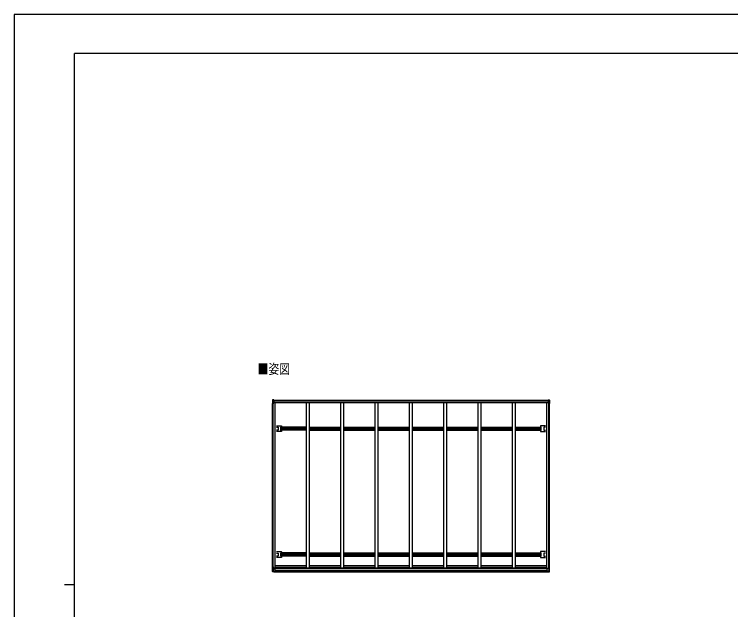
# Model space of a CAD drawing. Units: millimetres, scale not verified. Extents: x -14718 to 14718, y -10395 to 10395.
# Drawn here: x -14718 to -2201, y 0 to 10395 of the extents above; entities that cross this region are included whole.
import ezdxf
from ezdxf.enums import TextEntityAlignment as Align

# ---------------------------------------------------------------- set-up
doc = ezdxf.new("R2010")
doc.units = ezdxf.units.MM
doc.header["$LTSCALE"] = 50
for name, color, linetype in [('0-2_USER1', 3, 'Continuous'), ('0-4_YKK_13', 4, 'Continuous'), ('0-5_YKK_A1', 4, 'Continuous'), ('0-7_YKK_ZWAK', 7, 'Continuous')]:
    doc.layers.add(name, color=color, linetype=linetype)
doc.styles.add('ＭＳ ゴシック', font='')
doc.styles.get('ＭＳ ゴシック').set_extended_font_data('MS Gothic')

msp = doc.modelspace()

# ---------------------------------------------------------------- linework, layer by layer
at = {"layer": '0-4_YKK_13'}
for p, q in [((-10207.81, 3657.41), (-10207.81, 3599.55)), ((-10207.4, 3655.69), (-10207.4, 3598.22)), ((-10182.93, 3662.27), (-10201.98, 3661.23)), ((-10182.93, 3660.54), (-10201.63, 3659.59)), ((-10182.93, 3662.26), (-10182.93, 3661.13)), ((-10182.93, 3654.64), (-10182.93, 3661.13)), ((-10182.93, 3660.43), (-10182.93, 3660.54)), ((-10182.93, 3651.03), (-10182.93, 3660.43)), ((-10182.93, 3651.03), (-10182.93, 3649.39)), ((-10182.93, 3649.6), (-10182.93, 3649.39)), ((-10182.93, 3649.39), (-10182.93, 3614.61)), ((-5388.93, 3662.27), (-5369.88, 3661.23)), ((-5388.93, 3662.26), (-5388.93, 3661.13)), ((-5388.93, 3654.64), (-5388.93, 3661.13)), ((-5388.93, 3660.54), (-5370.23, 3659.59)), ((-5388.93, 3660.43), (-5388.93, 3660.54)), ((-5388.93, 3651.03), (-5388.93, 3660.43)), ((-5388.93, 3651.03), (-5388.93, 3649.39)), ((-5388.93, 3649.6), (-5388.93, 3649.39)), ((-5388.93, 3649.39), (-5388.93, 3614.61)), ((-5364.46, 3655.69), (-5364.46, 3598.22)), ((-5364.05, 3657.41), (-5364.05, 3599.55)), ((-10196.76, 3613.94), (-10196.76, 3603.76)), ((-5375.1, 3613.94), (-5375.1, 3603.76)), ((-10133.93, 3209.73), (-10047.98, 3209.73)), ((-10133.93, 3185.28), (-10107.98, 3185.28)), ((-10107.98, 3133.28), (-10133.93, 3133.28)), ((-10106.98, 3184.28), (-10106.98, 3134.28)), ((-10060.48, 3129.58), (-10060.48, 3188.98)), ((-10059.48, 3189.98), (-10048.56, 3189.98)), ((-10047.57, 3190.04), (-10048.6, 3189.01)), ((-10048.6, 3129.56), (-10047.57, 3128.53)), ((-10046.98, 3208.73), (-10046.98, 3188.62)), ((-10046.98, 3129.94), (-10046.98, 3109.83)), ((-5524.88, 3208.73), (-5524.88, 3188.62)), ((-5524.88, 3129.94), (-5524.88, 3109.83)), ((-5524.3, 3190.04), (-5523.26, 3189.01)), ((-5523.26, 3129.56), (-5524.3, 3128.53)), ((-5437.93, 3209.73), (-5523.88, 3209.73)), ((-5512.38, 3189.98), (-5523.3, 3189.98)), ((-5511.38, 3129.58), (-5511.38, 3188.98)), ((-5464.88, 3184.28), (-5464.88, 3134.28)), ((-5437.93, 3185.28), (-5463.88, 3185.28)), ((-5463.88, 3133.28), (-5437.93, 3133.28)), ((-10047.98, 3108.83), (-10133.93, 3108.83)), ((-10048.56, 3128.58), (-10059.48, 3128.58)), ((-5523.88, 3108.83), (-5437.93, 3108.83)), ((-5523.3, 3128.58), (-5512.38, 3128.58)), ((-10133.93, 1012.91), (-10047.98, 1012.91)), ((-10046.98, 1011.91), (-10046.98, 991.8)), ((-5524.88, 1011.91), (-5524.88, 991.8)), ((-5437.93, 1012.91), (-5523.88, 1012.91)), ((-10133.93, 988.46), (-10107.98, 988.46)), ((-10107.98, 936.46), (-10133.93, 936.46)), ((-10047.98, 912.01), (-10133.93, 912.01)), ((-10106.98, 987.46), (-10106.98, 937.46)), ((-10060.48, 932.76), (-10060.48, 992.16)), ((-10059.48, 993.16), (-10048.56, 993.16)), ((-10048.56, 931.76), (-10059.48, 931.76)), ((-10047.57, 993.22), (-10048.6, 992.19)), ((-10048.6, 932.74), (-10047.57, 931.71)), ((-10046.98, 933.12), (-10046.98, 913.01)), ((-5524.88, 933.12), (-5524.88, 913.01)), ((-5524.3, 993.22), (-5523.26, 992.19)), ((-5523.26, 932.74), (-5524.3, 931.71)), ((-5523.88, 912.01), (-5437.93, 912.01)), ((-5512.38, 993.16), (-5523.3, 993.16)), ((-5523.3, 931.76), (-5512.38, 931.76)), ((-5511.38, 932.76), (-5511.38, 992.16)), ((-5464.88, 987.46), (-5464.88, 937.46)), ((-5437.93, 988.46), (-5463.88, 988.46)), ((-5463.88, 936.46), (-5437.93, 936.46)), ((-10207.81, 666.1), (-10207.81, 758.88)), ((-10207.4, 665.17), (-10207.4, 757.55)), ((-10204.93, 758.76), (-10206.75, 758.79)), ((-10206.35, 757.64), (-10204.93, 757.66)), ((-10204.93, 759.04), (-10205.99, 758.91)), ((-10205.78, 758.88), (-10204.93, 758.87)), ((-10204.93, 757.55), (-10205.5, 757.54)), ((-10198.3, 756.15), (-10196.91, 756.14)), ((-10197.13, 756.04), (-10196.91, 756.14)), ((-10196.91, 751.16), (-10196.91, 756.14)), ((-5373.56, 756.15), (-5374.95, 756.14)), ((-5374.73, 756.04), (-5374.95, 756.14)), ((-5374.95, 751.16), (-5374.95, 756.14)), ((-5366.93, 759.04), (-5365.87, 758.91)), ((-5366.08, 758.88), (-5366.93, 758.87)), ((-5366.93, 758.76), (-5365.11, 758.79)), ((-5365.51, 757.64), (-5366.93, 757.66)), ((-5366.93, 757.55), (-5366.36, 757.54)), ((-5364.46, 665.17), (-5364.46, 757.55)), ((-5364.05, 666.1), (-5364.05, 758.88)), ((-10204.72, 661.5), (-10204.73, 661.5)), ((-10182.93, 660.31), (-10201.63, 661.3)), ((-10196.88, 673.39), (-10197.13, 673.29)), ((-10197.13, 673.29), (-10182.93, 672.49)), ((-10196.76, 673.44), (-10196.88, 673.39)), ((-10196.76, 749.33), (-10196.76, 673.44)), ((-10196.76, 712.81), (-10161.93, 712.84)), ((-10194.74, 673.29), (-10185.93, 672.83)), ((-10185.93, 672.89), (-10185.93, 672.83)), ((-10185.93, 672.76), (-10185.93, 672.83)), ((-10182.93, 672.6), (-10185.93, 672.76)), ((-10182.93, 672.6), (-10182.93, 672.49)), ((-10182.93, 668.34), (-10182.93, 672.49)), ((-10182.93, 672.31), (-10161.93, 672.11)), ((-10182.93, 666.85), (-10182.93, 668.34)), ((-10182.93, 666.85), (-10182.93, 660.36)), ((-10182.93, 660.33), (-10182.93, 660.36)), ((-10161.93, 670.44), (-10161.93, 722.67)), ((-5409.93, 670.44), (-5409.93, 722.67)), ((-5375.1, 712.81), (-5409.93, 712.84)), ((-5388.93, 672.31), (-5409.93, 672.11)), ((-5374.73, 673.29), (-5388.93, 672.49)), ((-5388.93, 672.6), (-5385.93, 672.76)), ((-5388.93, 672.6), (-5388.93, 672.49)), ((-5388.93, 668.34), (-5388.93, 672.49)), ((-5388.93, 666.85), (-5388.93, 668.34)), ((-5388.93, 666.85), (-5388.93, 660.36)), ((-5388.93, 660.31), (-5370.23, 661.3)), ((-5388.93, 660.33), (-5388.93, 660.36)), ((-5377.12, 673.29), (-5385.93, 672.83)), ((-5385.93, 672.89), (-5385.93, 672.83)), ((-5385.93, 672.76), (-5385.93, 672.83)), ((-5375.1, 749.33), (-5375.1, 673.44)), ((-5375.1, 673.44), (-5374.98, 673.39)), ((-5374.98, 673.39), (-5374.73, 673.29)), ((-5367.14, 661.5), (-5367.14, 661.5))]:
    msp.add_line(p, q, dxfattribs=at)
for points in [[(-10207.8, 3658.18), (-10207.8, 3657.88), (-10207.81, 3657.41)], [(-10207.4, 3656.45), (-10207.4, 3655.91), (-10207.4, 3655.69)], [(-10201.98, 3661.23), (-10203.57, 3661.12), (-10205.29, 3660.97), (-10205.3, 3660.97)], [(-5369.88, 3661.23), (-5368.3, 3661.12), (-5366.57, 3660.97), (-5366.56, 3660.97)], [(-5364.46, 3656.45), (-5364.46, 3655.91), (-5364.46, 3655.69)], [(-5364.06, 3658.18), (-5364.06, 3657.88), (-5364.06, 3657.41)], [(-10207.33, 3598.19), (-10207.39, 3598.21), (-10207.4, 3598.22)], [(-10182.93, 3614.61), (-10197.13, 3613.92), (-10197.13, 3596.71), (-10198.25, 3596.71)], [(-10196.91, 3601.8), (-10196.91, 3596.81), (-10197.13, 3596.71)], [(-5388.93, 3614.61), (-5374.73, 3613.92), (-5374.73, 3596.71), (-5373.61, 3596.71)], [(-5374.95, 3601.8), (-5374.95, 3596.81), (-5374.73, 3596.71)], [(-5364.53, 3598.19), (-5364.47, 3598.21), (-5364.46, 3598.22)], [(-10048.66, 3188.01), (-10048.66, 3131.78), (-10048.66, 3130.56)], [(-10048.53, 3186.78), (-10048.53, 3187.07), (-10046.98, 3188.62)], [(-10046.98, 3129.94), (-10048.53, 3131.5), (-10048.53, 3131.78)], [(-5523.33, 3186.78), (-5523.33, 3187.07), (-5524.88, 3188.62)], [(-5524.88, 3129.94), (-5523.33, 3131.5), (-5523.33, 3131.78)], [(-5523.2, 3188.01), (-5523.2, 3131.78), (-5523.2, 3130.56)], [(-10048.66, 991.19), (-10048.66, 934.96), (-10048.66, 933.74)], [(-10048.53, 989.96), (-10048.53, 990.25), (-10046.98, 991.8)], [(-10046.98, 933.12), (-10048.53, 934.68), (-10048.53, 934.96)], [(-5523.33, 989.96), (-5523.33, 990.25), (-5524.88, 991.8)], [(-5524.88, 933.12), (-5523.33, 934.68), (-5523.33, 934.96)], [(-5523.2, 991.19), (-5523.2, 934.96), (-5523.2, 933.74)], [(-10206.75, 758.79), (-10207.05, 758.79), (-10207.31, 758.81), (-10207.53, 758.82), (-10207.69, 758.84), (-10207.78, 758.86), (-10207.81, 758.88), (-10207.76, 758.9), (-10207.64, 758.92)], [(-10207.64, 758.92), (-10206.17, 759.1), (-10204.93, 759.25)], [(-10207.33, 757.52), (-10207.39, 757.54), (-10207.4, 757.56), (-10207.35, 757.58), (-10207.23, 757.6), (-10207.07, 757.61), (-10206.86, 757.62), (-10206.62, 757.63), (-10206.35, 757.64)], [(-10205.99, 758.91), (-10206.01, 758.91), (-10206.03, 758.9), (-10206.02, 758.9), (-10206, 758.89), (-10205.96, 758.89), (-10205.91, 758.89), (-10205.85, 758.88), (-10205.78, 758.88)], [(-10205.5, 757.54), (-10205.56, 757.54), (-10205.61, 757.54), (-10205.66, 757.54), (-10205.7, 757.53), (-10205.73, 757.53), (-10205.74, 757.53), (-10205.74, 757.52), (-10205.72, 757.52)], [(-10197.13, 673.29), (-10197.13, 756.04), (-10198.25, 756.04)], [(-5374.73, 673.29), (-5374.73, 756.04), (-5373.61, 756.04)], [(-5364.23, 758.92), (-5365.69, 759.1), (-5366.93, 759.25)], [(-5366.36, 757.54), (-5366.3, 757.54), (-5366.25, 757.54), (-5366.2, 757.54), (-5366.16, 757.53), (-5366.13, 757.53), (-5366.12, 757.53), (-5366.12, 757.52), (-5366.14, 757.52)], [(-5365.87, 758.91), (-5365.85, 758.91), (-5365.84, 758.9), (-5365.84, 758.9), (-5365.86, 758.89), (-5365.9, 758.89), (-5365.95, 758.89), (-5366.01, 758.88), (-5366.08, 758.88)], [(-5364.53, 757.52), (-5364.47, 757.54), (-5364.46, 757.56), (-5364.52, 757.58), (-5364.63, 757.6), (-5364.79, 757.61), (-5365, 757.62), (-5365.24, 757.63), (-5365.51, 757.64)], [(-5365.11, 758.79), (-5364.81, 758.79), (-5364.55, 758.81), (-5364.33, 758.82), (-5364.17, 758.84), (-5364.08, 758.86), (-5364.06, 758.88), (-5364.11, 758.9), (-5364.23, 758.92)], [(-10207.8, 665.34), (-10207.81, 665.87), (-10207.81, 666.1)], [(-10207.4, 664.41), (-10207.4, 664.94), (-10207.4, 665.17)], [(-10201.63, 661.28), (-10203.32, 661.38), (-10204.73, 661.49)], [(-5370.23, 661.28), (-5368.54, 661.38), (-5367.13, 661.49)], [(-5364.46, 664.41), (-5364.46, 664.94), (-5364.46, 665.17)], [(-5364.06, 665.34), (-5364.06, 665.87), (-5364.06, 666.1)]]:
    msp.add_lwpolyline(points, dxfattribs=at)
for centre, radius, start, end in [((-10205.06, 3658.24), 2.73, 95.02177, 181.25077), ((-10204.52, 3656.49), 2.87, 94.34735, 180.89355), ((-10199.32, 3604.29), 55.36, 92.39604, 95.62484), ((-5372.55, 3604.29), 55.36, 84.37516, 87.60396), ((-5367.34, 3656.49), 2.87, 359.10645, 85.65265), ((-5366.8, 3658.24), 2.73, 358.74923, 84.97823), ((-10207.45, 3600.49), 1.01, 249.16063, 272.29684), ((-10142.98, 3925.25), 333.33, 258.8691, 260.19652), ((-10198.42, 3608.26), 11.55, 263.44833, 270.84546), ((-5373.44, 3608.26), 11.55, 269.15454, 276.55167), ((-5428.88, 3925.25), 333.33, 279.80348, 281.1309), ((-5364.42, 3600.49), 1.01, 267.70316, 290.83937), ((-10107.98, 3184.28), 1, 0, 90), ((-10107.98, 3134.28), 1, 270, 0), ((-5463.88, 3184.28), 1, 90, 180), ((-5463.88, 3134.28), 1, 180, 270), ((-10107.98, 987.46), 1, 0, 90), ((-10107.98, 937.46), 1, 270, 0), ((-5463.88, 987.46), 1, 90, 180), ((-5463.88, 937.46), 1, 180, 270), ((-10142.98, 1084.58), 333.33, 258.8691, 260.19652), ((-10141.43, 1085.42), 334.14, 258.90733, 260.20202), ((-10198.42, 767.59), 11.55, 263.44833, 270.84546), ((-5373.44, 767.59), 11.55, 269.15454, 276.55167), ((-5430.43, 1085.42), 334.14, 279.79798, 281.09267), ((-5428.88, 1084.58), 333.33, 279.80348, 281.1309), ((-10205.29, 665.23), 2.51, 177.51775, 215.83996), ((-10204.53, 664.36), 2.86, 179.03107, 265.99674), ((-5367.34, 664.36), 2.86, 274.00326, 0.96893), ((-5366.58, 665.23), 2.51, 324.16004, 2.48225)]:
    msp.add_arc(centre, radius, start, end, dxfattribs=at)
for centre, major_axis, ratio, start_param, end_param in [((-10059.48, 3188.98), (-0.71, 0.71), 0.99628, 5.49965061, 7.06672), ((-10059.48, 3129.58), (-0.71, -0.71), 0.99628, 5.49965061, 7.06672), ((-10048.6, 3188.01), (0, 1), 0.061163, 0.06108652, 1.57079633), ((-10048.6, 3130.56), (0, 1), 0.061163, 1.57079633, 3.08050613), ((-10048.56, 3190.04), (-1, 0), 0.061163, 1.57079633, 3.08050613), ((-10047.98, 3208.73), (0.71, 0.71), 0.99628, 5.49965061, 7.06672), ((-5523.88, 3208.73), (-0.71, 0.71), 0.99628, 5.49965061, 7.06672), ((-5523.3, 3190.04), (1, 0), 0.061163, 3.20267918, 4.71238898), ((-5523.27, 3188.01), (0, 1), 0.061163, 4.71238898, 6.22209878), ((-5523.27, 3130.56), (0, 1), 0.061163, 3.20267918, 4.71238898), ((-5512.38, 3188.98), (0.71, 0.71), 0.99628, 5.49965061, 7.06672), ((-5512.38, 3129.58), (0.71, -0.71), 0.99628, 5.49965061, 7.06672), ((-10048.56, 3128.52), (-1, 0), 0.061163, 3.20267918, 4.71238898), ((-10047.98, 3109.83), (0.71, -0.71), 0.99628, 5.49965061, 7.06672), ((-5523.88, 3109.83), (-0.71, -0.71), 0.99628, 5.49965061, 7.06672), ((-5523.3, 3128.52), (1, 0), 0.061163, 1.57079633, 3.08050613), ((-10047.98, 1011.91), (0.71, 0.71), 0.99628, 5.49965061, 7.06672), ((-5523.88, 1011.91), (-0.71, 0.71), 0.99628, 5.49965061, 7.06672), ((-10059.48, 992.16), (-0.71, 0.71), 0.99628, 5.49965061, 7.06672), ((-10059.48, 932.76), (-0.71, -0.71), 0.99628, 5.49965061, 7.06672), ((-10048.6, 991.19), (0, 1), 0.061163, 0.06108652, 1.57079633), ((-10048.6, 933.74), (0, 1), 0.061163, 1.57079633, 3.08050613), ((-10048.56, 993.22), (-1, 0), 0.061163, 1.57079633, 3.08050613), ((-10048.56, 931.7), (-1, 0), 0.061163, 3.20267918, 4.71238898), ((-10047.98, 913.01), (0.71, -0.71), 0.99628, 5.49965061, 7.06672), ((-5523.88, 913.01), (-0.71, -0.71), 0.99628, 5.49965061, 7.06672), ((-5523.3, 993.22), (1, 0), 0.061163, 3.20267918, 4.71238898), ((-5523.3, 931.7), (1, 0), 0.061163, 1.57079633, 3.08050613), ((-5523.27, 991.19), (0, 1), 0.061163, 4.71238898, 6.22209878), ((-5523.27, 933.74), (0, 1), 0.061163, 3.20267918, 4.71238898), ((-5512.38, 992.16), (0.71, 0.71), 0.99628, 5.49965061, 7.06672), ((-5512.38, 932.76), (0.71, -0.71), 0.99628, 5.49965061, 7.06672), ((-17595.16, 1072.34), (-8222.56, 430.03), 0.003344, 2.69077233, 2.69323774), ((2023.3, 1072.34), (-8222.56, -430.03), 0.003344, 0.44835491, 0.45082032)]:
    msp.add_ellipse(centre, major_axis=major_axis, ratio=ratio, start_param=start_param, end_param=end_param, dxfattribs=at)
at = {"layer": '0-5_YKK_A1'}
for p, q in [((-10182.93, 3659.28), (-5388.93, 3659.28)), ((-10182.93, 3657.79), (-5388.93, 3657.79)), ((-10182.93, 3646.84), (-5388.93, 3646.84)), ((-10204.93, 757.36), (-10204.93, 3597.73)), ((-10197.93, 756.04), (-10197.93, 3596.71)), ((-10192.23, 722.67), (-10192.23, 3614.16)), ((-10182.93, 3616.64), (-5388.93, 3616.64)), ((-10160.93, 722.67), (-10160.93, 3616.64)), ((-9610.93, 722.67), (-9610.93, 3616.64)), ((-9610.93, 3616.64), (-9560.93, 3616.64)), ((-9560.93, 722.67), (-9560.93, 3616.64)), ((-9010.93, 722.67), (-9010.93, 3616.64)), ((-9010.93, 3616.64), (-8960.93, 3616.64)), ((-8960.93, 722.67), (-8960.93, 3616.64)), ((-8410.93, 722.67), (-8410.93, 3616.64)), ((-8410.93, 3616.64), (-8360.93, 3616.64)), ((-8360.93, 722.67), (-8360.93, 3616.64)), ((-7810.93, 722.67), (-7810.93, 3616.64)), ((-7810.93, 3616.64), (-7760.93, 3616.64)), ((-7760.93, 722.67), (-7760.93, 3616.64)), ((-7210.93, 722.67), (-7210.93, 3616.64)), ((-7210.93, 3616.64), (-7160.93, 3616.64)), ((-7210.93, 3616.64), (-7160.93, 3616.64)), ((-7160.93, 722.67), (-7160.93, 3616.64)), ((-6610.93, 3616.64), (-6560.93, 3616.64)), ((-6610.93, 722.67), (-6610.93, 3616.64)), ((-6610.93, 3616.64), (-6560.93, 3616.64)), ((-6560.93, 722.67), (-6560.93, 3616.64)), ((-6010.93, 722.67), (-6010.93, 3616.64)), ((-6010.93, 3616.64), (-5960.93, 3616.64)), ((-5960.93, 722.67), (-5960.93, 3616.64)), ((-5410.93, 722.67), (-5410.93, 3616.64)), ((-5379.63, 722.67), (-5379.63, 3614.16)), ((-5373.93, 756.04), (-5373.93, 3596.71)), ((-5366.93, 757.36), (-5366.93, 3597.73)), ((-9610.93, 3186.78), (-10057.43, 3186.78)), ((-10057.43, 3131.78), (-10057.43, 3186.78)), ((-10057.43, 3178.11), (-9610.93, 3178.11)), ((-10057.43, 3165.1), (-9610.93, 3165.1)), ((-10057.43, 3145.35), (-9610.93, 3145.35)), ((-9610.93, 3131.78), (-10057.43, 3131.78)), ((-9560.93, 3186.78), (-9010.93, 3186.78)), ((-9560.93, 3178.11), (-9010.93, 3178.11)), ((-9560.93, 3165.1), (-9010.93, 3165.1)), ((-9560.93, 3145.35), (-9010.93, 3145.35)), ((-9560.93, 3131.78), (-9010.93, 3131.78)), ((-8960.93, 3186.78), (-8410.93, 3186.78)), ((-8960.93, 3178.11), (-8410.93, 3178.11)), ((-8960.93, 3165.1), (-8410.93, 3165.1)), ((-8960.93, 3145.35), (-8410.93, 3145.35)), ((-8960.93, 3131.78), (-8410.93, 3131.78)), ((-8360.93, 3186.78), (-7810.93, 3186.78)), ((-8360.93, 3178.11), (-7810.93, 3178.11)), ((-8360.93, 3165.1), (-7810.93, 3165.1)), ((-8360.93, 3145.35), (-7810.93, 3145.35)), ((-8360.93, 3131.78), (-7810.93, 3131.78)), ((-7760.93, 3186.78), (-7210.93, 3186.78)), ((-7760.93, 3178.11), (-7210.93, 3178.11)), ((-7760.93, 3165.1), (-7210.93, 3165.1)), ((-7760.93, 3145.35), (-7210.93, 3145.35)), ((-7760.93, 3131.78), (-7210.93, 3131.78)), ((-7160.93, 3186.78), (-6610.93, 3186.78)), ((-7160.93, 3178.11), (-6610.93, 3178.11)), ((-7160.93, 3165.1), (-6610.93, 3165.1)), ((-7160.93, 3145.35), (-6610.93, 3145.35)), ((-7160.93, 3131.78), (-6610.93, 3131.78)), ((-6560.93, 3186.78), (-6010.93, 3186.78)), ((-6560.93, 3178.11), (-6010.93, 3178.11)), ((-6560.93, 3165.1), (-6010.93, 3165.1)), ((-6560.93, 3145.35), (-6010.93, 3145.35)), ((-6560.93, 3131.78), (-6010.93, 3131.78)), ((-5960.93, 3186.78), (-5514.43, 3186.78)), ((-5960.93, 3178.11), (-5514.43, 3178.11)), ((-5960.93, 3165.1), (-5514.43, 3165.1)), ((-5960.93, 3145.35), (-5514.43, 3145.35)), ((-9610.93, 989.96), (-10057.43, 989.96)), ((-10057.43, 934.96), (-10057.43, 989.96)), ((-10057.43, 981.29), (-9610.93, 981.29)), ((-10057.43, 968.28), (-9610.93, 968.28)), ((-10057.43, 948.53), (-9610.93, 948.53)), ((-9610.93, 934.96), (-10057.43, 934.96)), ((-9560.93, 989.96), (-9010.93, 989.96)), ((-9560.93, 981.29), (-9010.93, 981.29)), ((-9560.93, 968.28), (-9010.93, 968.28)), ((-9560.93, 948.53), (-9010.93, 948.53)), ((-9560.93, 934.96), (-9010.93, 934.96)), ((-8960.93, 989.96), (-8410.93, 989.96)), ((-8960.93, 981.29), (-8410.93, 981.29)), ((-8960.93, 968.28), (-8410.93, 968.28)), ((-8960.93, 948.53), (-8410.93, 948.53)), ((-8960.93, 934.96), (-8410.93, 934.96)), ((-8360.93, 989.96), (-7810.93, 989.96)), ((-8360.93, 981.29), (-7810.93, 981.29)), ((-8360.93, 968.28), (-7810.93, 968.28)), ((-8360.93, 948.53), (-7810.93, 948.53)), ((-8360.93, 934.96), (-7810.93, 934.96)), ((-7760.93, 989.96), (-7210.93, 989.96)), ((-7760.93, 981.29), (-7210.93, 981.29)), ((-7760.93, 968.28), (-7210.93, 968.28)), ((-7760.93, 948.53), (-7210.93, 948.53)), ((-7760.93, 934.96), (-7210.93, 934.96)), ((-7160.93, 989.96), (-6610.93, 989.96)), ((-7160.93, 981.29), (-6610.93, 981.29)), ((-7160.93, 968.28), (-6610.93, 968.28)), ((-7160.93, 948.53), (-6610.93, 948.53)), ((-7160.93, 934.96), (-6610.93, 934.96)), ((-6560.93, 989.96), (-6010.93, 989.96)), ((-6560.93, 981.29), (-6010.93, 981.29)), ((-6560.93, 968.28), (-6010.93, 968.28)), ((-6560.93, 948.53), (-6010.93, 948.53)), ((-6560.93, 934.96), (-6010.93, 934.96)), ((-5960.93, 989.96), (-5514.43, 989.96)), ((-5960.93, 981.29), (-5514.43, 981.29)), ((-5960.93, 968.28), (-5514.43, 968.28)), ((-5960.93, 948.53), (-5514.43, 948.53)), ((-10160.93, 768.28), (-9610.93, 768.28)), ((-9560.93, 768.28), (-9010.93, 768.28)), ((-8960.93, 768.28), (-8410.93, 768.28)), ((-8360.93, 768.28), (-7810.93, 768.28)), ((-7760.93, 768.28), (-7210.93, 768.28)), ((-7160.93, 768.28), (-6610.93, 768.28)), ((-6560.93, 768.28), (-6010.93, 768.28)), ((-5960.93, 768.28), (-5410.93, 768.28)), ((-10160.93, 722.67), (-10196.23, 722.67)), ((-10182.93, 670.44), (-5388.93, 670.44)), ((-10182.93, 668.21), (-5388.93, 668.21)), ((-10182.93, 662.5), (-5388.93, 662.5)), ((-10161.93, 717.56), (-5409.93, 717.56)), ((-10161.93, 684.24), (-5409.93, 684.24)), ((-10160.93, 743.63), (-9610.93, 743.63)), ((-9560.93, 722.67), (-9610.93, 722.67)), ((-9560.93, 743.63), (-9010.93, 743.63)), ((-8960.93, 722.67), (-9010.93, 722.67)), ((-8960.93, 743.63), (-8410.93, 743.63)), ((-8360.93, 722.67), (-8410.93, 722.67)), ((-8360.93, 743.63), (-7810.93, 743.63)), ((-7760.93, 722.67), (-7810.93, 722.67)), ((-7760.93, 743.63), (-7210.93, 743.63)), ((-7160.93, 722.67), (-7210.93, 722.67)), ((-7160.93, 743.63), (-6610.93, 743.63)), ((-6560.93, 722.67), (-6610.93, 722.67)), ((-6560.93, 743.63), (-6010.93, 743.63)), ((-5960.93, 722.67), (-6010.93, 722.67)), ((-5960.93, 743.63), (-5410.93, 743.63)), ((-5410.93, 722.67), (-5375.63, 722.67))]:
    msp.add_line(p, q, dxfattribs=at)
for points in [[(-5960.93, 3131.78), (-5514.43, 3131.78), (-5514.43, 3186.78)], [(-5960.93, 934.96), (-5514.43, 934.96), (-5514.43, 989.96)]]:
    msp.add_lwpolyline(points, dxfattribs=at)
at = {"layer": '0-7_YKK_ZWAK'}
for p, q in [((13632.57, 9712.5), (-13667.43, 9712.5)), ((-13667.43, -8837.5), (-13667.43, 9712.5)), ((-13842.43, 437.5), (-13667.43, 437.5))]:
    msp.add_line(p, q, dxfattribs=at)
msp.add_lwpolyline([(-14717.5, -10395), (14717.5, -10395), (14717.5, 10395), (-14717.5, 10395)], close=True, dxfattribs=at)

# ---------------------------------------------------------------- texts
at = {"layer": '0-2_USER1', "style": 'ＭＳ ゴシック', "width": 0.8}
msp.add_text('■姿図', height=173.2, dxfattribs=at).set_placement((-10466.41, 4063.94), align=Align.BOTTOM_LEFT)

doc.saveas('drawing.dxf')
